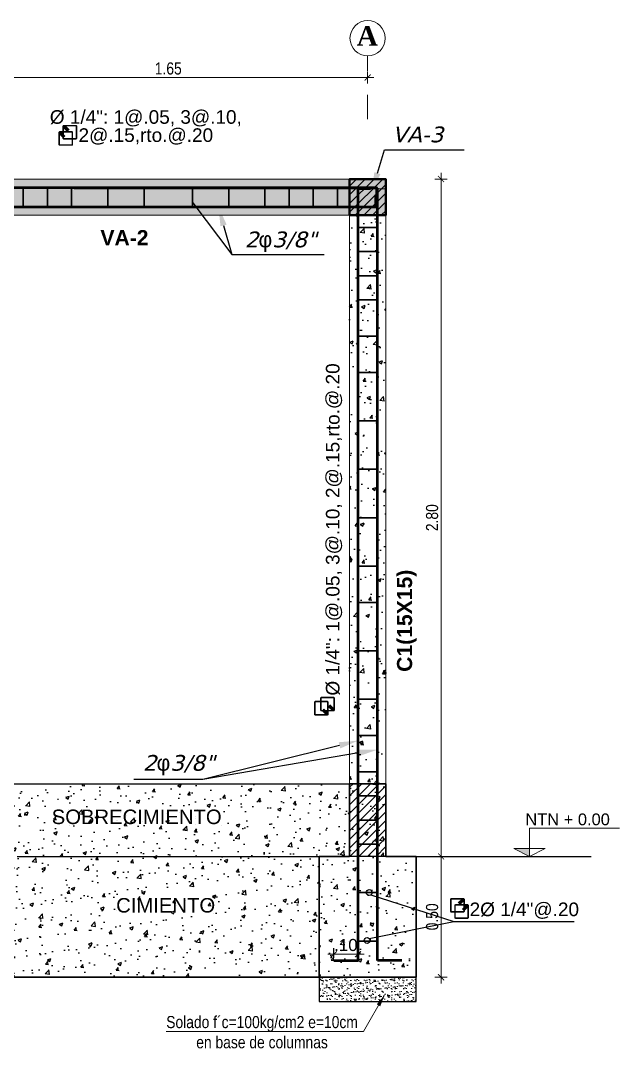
# Model space of a CAD drawing. Header units: metres. Extents: x 912 to 1393, y 476 to 584.
# Drawn here: x 1272.394 to 1274.871, y 494.8 to 499.049 of the extents above; entities that cross this region are included whole.
import ezdxf
from ezdxf import colors
from ezdxf.entities.mleader import LeaderData, LeaderLine
from ezdxf.math import Vec2, Vec3

# ---------------------------------------------------------------- set-up
doc = ezdxf.new("R2010")
doc.units = ezdxf.units.M
for name, pattern in [('ACAD_ISO04W100', [30, 24, -3, 0, -3]), ('DASHDOTX2', [2, 1, -0.5, 0, -0.5]), ('DASHEDX2', [38.1, 25.4, -12.7]), ('HIDDEN2', [0.1875, 0.125, -0.0625])]:
    doc.linetypes.add(name, pattern=pattern)
for name, color, linetype, lineweight in [('-Achurado', 251, 'Continuous', 5), ('A_Columnas', 7, 'Continuous', 40), ('Cotas', 7, 'Continuous', 20), ('Especificaciones', 7, 'Continuous', 20), ('FIC-2ES_ACERO_', 160, 'Continuous', 30), ('FIC-2ES_COLUMNA', 152, 'Continuous', 30), ('FIC-2ES_CONCRETO 210', 251, 'Continuous', 30), ('Flechas', 122, 'Continuous', 20), ('Muro Alto', 5, 'Continuous', 40), ('P 0.05', 7, 'Continuous', 13), ('pisos', 8, 'Continuous', 13), ('PL-020', 7, 'Continuous', 20), ('PL-03', 7, 'Continuous', 30), ('TEXTO', 7, 'Continuous', 20), ('Textos', 7, 'Continuous', 30)]:
    doc.layers.add(name, color=color, linetype=linetype, lineweight=lineweight)
doc.layers.add('A_50_CotasExter', color=253, linetype='Continuous')
doc.styles.add('-Arial Narrow', font='ARIALN.TTF')
doc.styles.add('ARIAL', font='arial.ttf')
doc.styles.add('ILICH', font='timesbd.ttf')
doc.styles.add('R80_50', font='verdanai.ttf', dxfattribs={"height": 0.065})
doc.styles.add('ROMANS', font='ARIALN.TTF')
doc.styles.add('style1', font='arial.ttf')
doc.styles.add('sw 721', font='swissel.ttf')
doc.dimstyles.new('corte 25', dxfattribs={"dimtxt": 0.05, "dimasz": 0.025, "dimexe": 0.025, "dimexo": 0.0125, "dimgap": 0.0125, "dimtad": 1, "dimzin": 4, "dimdsep": 46, "dimtxsty": 'ARIAL', "dimblk": 'ARCHTICK', "dimcen": 0.025, "dimdle": 0.025, "dimclrd": 256, "dimclre": 256, "dimclrt": 7, "dimadec": 0, "dimazin": 0, "dimtfac": 1, "dimtix": 1, "dimtmove": 0, "dimatfit": 3, "dimfxl": 0.1, "dimlwd": -1, "dimarcsym": 0})
doc.dimstyles.new('Esc 1_20n', dxfattribs={"dimscale": 0.02, "dimtxt": 2, "dimasz": 1, "dimexe": 1, "dimexo": 1, "dimgap": 0.45, "dimtad": 1, "dimtoh": 1, "dimzin": 3, "dimdsep": 46, "dimtxsty": '-Arial Narrow', "dimblk": 'ARCHTICK', "dimcen": 1, "dimdle": 1, "dimclrd": 252, "dimclre": 252, "dimclrt": 252, "dimadec": 0, "dimazin": 0, "dimtfac": 1, "dimtix": 1, "dimtmove": 1, "dimatfit": 2, "dimldrblk": 'ARCHTICK', "dimfxl": 1, "dimfxlon": 1, "dimtolj": 2, "dimlwd": 5, "dimlwe": 5, "dimarcsym": 0})
pattern_1 = [(50, (25.07489, -3.57818), (0.145747735, -0.012751268), [0.01524, -0.16764]), (355, (25.07489, -3.57818), (-0.028194737, 0.152845476), [0.012192, -0.134112467]), (100.451445, (25.08704, -3.57925), (0.117552998, 0.140094202), [0.012952007, -0.142472196]), (46.1842, (25.07489, -3.53754), (0.216863233, -0.033633862), [0.02286, -0.25146]), (96.635558, (25.09296, -3.54035), (0.189923307, 0.1979409), [0.01942802, -0.213708487]), (351.184151, (25.0749, -3.53754), (0.189923307, 0.1979409), [0.018287974, -0.201167786]), (21, (25.09521, -3.5477), (0.121291513, -0.081812159), [0.01524, -0.16764]), (326, (25.09521, -3.5477), (0.049441623, 0.147350373), [0.012192, -0.134112]), (71.451445, (25.10532, -3.55452), (0.170733135, 0.065538215), [0.012952007, -0.14247195]), (37.5, (25.07489, -3.578183), (0.0024708826, 0.067644031), [0, -0.1324864, 0, -0.136144, 0, -0.13462]), (7.5, (25.07489, -3.57818), (0.05345573, 0.08014446), [0, -0.0776224, 0, -0.1294384, 0, -0.051308]), (327.5, (25.029576, -3.578183), (0.1084724761, -0.0045829952), [0, -0.0508, 0, -0.158496, 0, -0.210312]), (317.5, (25.00926, -3.57818), (0.118503345, 0.020341193), [0, -0.06604, 0, -0.1052576, 0, -0.149352])]

# ---------------------------------------------------------------- blocks, each defined once
blk = doc.blocks.new('ESTRIBOS')
at = {"layer": 'Especificaciones', "linetype": 'ACAD_ISO04W100'}
for p, q in [((1246.7519, 500.8379), (1246.7039, 500.8379)), ((1246.6824, 500.7601), (1246.6824, 500.808)), ((1246.6837, 500.8048), (1246.6994, 500.7891)), ((1246.6849, 500.7601), (1246.6849, 500.8037)), ((1246.6855, 500.8065), (1246.6994, 500.7926)), ((1246.6994, 500.8125), (1246.6869, 500.8125)), ((1246.6994, 500.8101), (1246.6869, 500.8101)), ((1246.6884, 500.8095), (1246.6994, 500.7984)), ((1246.6913, 500.8101), (1246.6994, 500.8019)), ((1246.6994, 500.7855), (1246.6994, 500.8334)), ((1246.7007, 500.8302), (1246.7181, 500.8128)), ((1246.7019, 500.7855), (1246.7019, 500.829)), ((1246.7349, 500.8125), (1246.7019, 500.8125)), ((1246.7349, 500.8101), (1246.7019, 500.8101)), ((1246.7019, 500.7994), (1246.7075, 500.7938)), ((1246.7019, 500.796), (1246.7058, 500.7921)), ((1246.7025, 500.8319), (1246.7199, 500.8145)), ((1246.7519, 500.8354), (1246.7039, 500.8354)), ((1246.7054, 500.8348), (1246.7228, 500.8174)), ((1246.7075, 500.7938), (1246.7058, 500.7921)), ((1246.7083, 500.8354), (1246.7245, 500.8192)), ((1246.7199, 500.8145), (1246.7181, 500.8128)), ((1246.7369, 500.808), (1246.7369, 500.7601)), ((1246.7394, 500.8083), (1246.7394, 500.7601)), ((1246.7539, 500.8334), (1246.7539, 500.7855)), ((1246.7564, 500.8337), (1246.7564, 500.7855)), ((1246.6869, 500.7581), (1246.7349, 500.7581)), ((1246.6869, 500.7556), (1246.7349, 500.7556)), ((1246.7019, 500.7901), (1246.7029, 500.7891)), ((1246.7029, 500.7891), (1246.7019, 500.7882)), ((1246.7039, 500.7834), (1246.7369, 500.7834)), ((1246.7039, 500.7809), (1246.7369, 500.7809)), ((1246.7394, 500.7834), (1246.7519, 500.7834)), ((1246.7394, 500.7809), (1246.7519, 500.7809))]:
    blk.add_line(p, q, dxfattribs=at)
for centre, radius, start, end in [((1246.7039, 500.8334), 0.00452, 90, 225), ((1246.7519, 500.8334), 0.00452, 0, 90), ((1246.6869, 500.808), 0.00452, 90, 225), ((1246.6869, 500.808), 0.00206, 45.0001, 225), ((1246.7039, 500.8334), 0.00206, 45.0001, 225), ((1246.7349, 500.808), 0.00452, 0, 90), ((1246.7349, 500.808), 0.00206, 0, 90), ((1246.7519, 500.8334), 0.00206, 0, 90), ((1246.6869, 500.7601), 0.00452, 180, 270), ((1246.6869, 500.7601), 0.00206, 180, 270), ((1246.7039, 500.7855), 0.00452, 180, 270), ((1246.7039, 500.7855), 0.00206, 180, 270), ((1246.7349, 500.7601), 0.00206, 270, 0), ((1246.7349, 500.7601), 0.00452, 270, 0), ((1246.7519, 500.7855), 0.00452, 270, 0), ((1246.7519, 500.7855), 0.00206, 270, 0)]:
    blk.add_arc(centre, radius, start, end, dxfattribs=at)
blk = doc.blocks.new('_ArchTick')
at = {"layer": 'pisos', "color": 0, "const_width": 0.15}
blk.add_lwpolyline([(-0.5, -0.5), (0.5, 0.5)], dxfattribs=at)
blk = doc.blocks.new('*D99')
at = {"layer": 'Cotas', "ltscale": 0.1, "transparency": 16777216}
blk.add_line((1273.6647, 495.1894), (1273.8147, 495.1894), dxfattribs=at)
at = {"layer": 'Cotas', "lineweight": -2, "ltscale": 0.1, "transparency": 16777216}
for p, q in [((1273.6897, 495.1766), (1273.6897, 495.2144)), ((1273.7897, 495.1766), (1273.7897, 495.2144))]:
    blk.add_line(p, q, dxfattribs=at)
at = {"layer": 'DEFPOINTS', "color": 0, "lineweight": 20, "ltscale": 0.1, "transparency": 16777216}
for p in [(1273.7897, 495.1894), (1273.6897, 495.1641), (1273.7897, 495.1641)]:
    blk.add_point(p, dxfattribs=at)
at = {"layer": 'Cotas', "ltscale": 0.1, "transparency": 16777216, "xscale": 0.025, "yscale": 0.025, "zscale": 0.025, "rotation": 180}
blk.add_blockref('_ArchTick', (1273.6897, 495.1894), dxfattribs=at)
at = {"layer": 'Cotas', "ltscale": 0.1, "transparency": 16777216, "xscale": 0.025, "yscale": 0.025, "zscale": 0.025}
blk.add_blockref('_ArchTick', (1273.7897, 495.1894), dxfattribs=at)
at = {"layer": 'Cotas', "color": 7, "lineweight": 13, "ltscale": 0.1, "transparency": 16777216, "insert": (1273.7397, 495.2274), "char_height": 0.05, "attachment_point": 5, "style": 'ARIAL'}
blk.add_mtext('.10', dxfattribs=at)
blk = doc.blocks.new('*D292')
at = {"layer": 'A_50_CotasExter', "color": 252, "lineweight": 5, "transparency": 16777216}
for p, q in [((1274.1332, 495.5691), (1274.1332, 498.4191)), ((1274.1082, 498.3941), (1274.1582, 498.3941)), ((1274.1082, 495.5941), (1274.1582, 495.5941))]:
    blk.add_line(p, q, dxfattribs=at)
at = {"layer": 'DEFPOINTS', "color": 0, "lineweight": 20, "transparency": 16777216}
for p in [(1273.9047, 498.3941), (1274.1332, 498.3941), (1273.9047, 495.5941)]:
    blk.add_point(p, dxfattribs=at)
at = {"layer": 'A_50_CotasExter', "color": 252, "lineweight": 5, "transparency": 16777216, "xscale": 0.025, "yscale": 0.025, "zscale": 0.025}
for p, rotation in [((1274.1332, 498.3941), 90), ((1274.1332, 495.5941), 270)]:
    blk.add_blockref('_ArchTick', p, dxfattribs=dict(at, rotation=rotation))
at = {"layer": 'A_50_CotasExter', "color": 252, "transparency": 16777216, "insert": (1274.0964, 496.9941), "char_height": 0.05, "attachment_point": 5, "rotation": 90, "style": '-Arial Narrow'}
blk.add_mtext('\\A2;2.80', dxfattribs=at)
blk = doc.blocks.new('*D293')
at = {"layer": 'A_50_CotasExter', "color": 252, "lineweight": 5, "transparency": 16777216}
for p, q in [((1274.1332, 495.0691), (1274.1332, 495.6191)), ((1274.1082, 495.5941), (1274.1582, 495.5941)), ((1274.1082, 495.0941), (1274.1582, 495.0941))]:
    blk.add_line(p, q, dxfattribs=at)
at = {"layer": 'DEFPOINTS', "color": 0, "lineweight": 20, "transparency": 16777216}
for p in [(1274.0297, 495.5941), (1274.1332, 495.5941), (1274.0297, 495.0941)]:
    blk.add_point(p, dxfattribs=at)
at = {"layer": 'A_50_CotasExter', "color": 252, "lineweight": 5, "transparency": 16777216, "xscale": 0.025, "yscale": 0.025, "zscale": 0.025}
for p, rotation in [((1274.1332, 495.5941), 90), ((1274.1332, 495.0941), 270)]:
    blk.add_blockref('_ArchTick', p, dxfattribs=dict(at, rotation=rotation))
at = {"layer": 'A_50_CotasExter', "color": 252, "transparency": 16777216, "insert": (1274.0964, 495.3441), "char_height": 0.05, "attachment_point": 5, "rotation": 90, "style": '-Arial Narrow'}
blk.add_mtext('\\A2;0.50', dxfattribs=at)
blk = doc.blocks.new('*D291')
at = {"layer": 'A_50_CotasExter', "color": 252, "lineweight": 5, "transparency": 16777216}
for p, q in [((1272.1797, 498.789), (1272.1797, 498.839)), ((1273.8297, 498.789), (1273.8297, 498.839)), ((1272.1547, 498.814), (1273.8547, 498.814))]:
    blk.add_line(p, q, dxfattribs=at)
at = {"layer": 'DEFPOINTS', "color": 0, "lineweight": 20, "transparency": 16777216}
for p in [(1273.8297, 498.814), (1272.1797, 498.6415), (1273.8297, 498.6415)]:
    blk.add_point(p, dxfattribs=at)
at = {"layer": 'A_50_CotasExter', "color": 252, "lineweight": 5, "transparency": 16777216, "xscale": 0.025, "yscale": 0.025, "zscale": 0.025, "rotation": 180}
blk.add_blockref('_ArchTick', (1272.1797, 498.814), dxfattribs=at)
at = {"layer": 'A_50_CotasExter', "color": 252, "lineweight": 5, "transparency": 16777216, "xscale": 0.025, "yscale": 0.025, "zscale": 0.025}
blk.add_blockref('_ArchTick', (1273.8297, 498.814), dxfattribs=at)
at = {"layer": 'A_50_CotasExter', "color": 252, "transparency": 16777216, "insert": (1273.0047, 498.8508), "char_height": 0.05, "attachment_point": 5, "style": '-Arial Narrow'}
blk.add_mtext('\\A2;1.65', dxfattribs=at)
blk = doc.blocks.new('NPT-c2')
at = {"color": 0, "lineweight": 5}
for p, q in [((0, 0.361), (-1.15, 0.361)), ((0, 0), (0, 0.361)), ((-0.253, 0), (0.253, 0)), ((-0.2, 0.1), (0.2, 0.1)), ((0, 0), (-0.2, 0.1)), ((0, 0), (0.2, 0.1))]:
    blk.add_line(p, q, dxfattribs=at)
blk.add_solid([(0.2, 0.1), (0, 0.1), (0, 0)], dxfattribs=at)
at = {"style": 'ARIAL'}
blk.add_attdef('NPT%%P0.00', (-1.089, 0.48), '', height=0.15, dxfattribs=at)

msp = doc.modelspace()

# ---------------------------------------------------------------- hatches: boundary and pattern name
at = {"layer": '-Achurado', "lineweight": 5}
h = msp.add_hatch(dxfattribs=at)
h.set_pattern_fill('AR-SAND', color=256, scale=0.0005)
h.set_pattern_definition([(37.5, (74.220445, 0), (-0.00080001565, 0.02447066187), [0, -0.019304, 0, -0.02159, 0, -0.0206375]), (7.5, (74.220445, 0), (0.02247616416, 0.035841255), [0, -0.010414, 0, -0.017399, 0, -0.0066675]), (327.5, (74.204824, 0), (0.0395496185, 7.185923e-05), [0, -0.00635, 0, -0.02286, 0, -0.029845]), (317.5, (74.204824, 0), (0.0381778226, 0.0111464662), [0, -0.003175, 0, -0.014986, 0, -0.017145])])
h.paths.add_polyline_path([(1274.0297, 495.0941), (1273.6297, 495.0941), (1273.6297, 494.9941), (1274.0297, 494.9941)])
at = {"true_color": 0x636466}
h = msp.add_hatch(dxfattribs=at)
h.set_pattern_fill('AR-CONC', color=251, scale=0.0008)
h.set_pattern_definition([(50, (24.07489, -3.12818), (0.145747735, -0.012751268), [0.01524, -0.16764]), (355, (24.07489, -3.12818), (-0.028194737, 0.152845476), [0.012192, -0.134112467]), (100.451445, (24.08704, -3.12925), (0.117552998, 0.140094202), [0.012952007, -0.142472196]), (46.1842, (24.07489, -3.08754), (0.216863233, -0.033633862), [0.02286, -0.25146]), (96.635558, (24.09296, -3.09035), (0.189923307, 0.1979409), [0.01942802, -0.213708487]), (351.184151, (24.0749, -3.08754), (0.189923307, 0.1979409), [0.018287974, -0.201167786]), (21, (24.09521, -3.0977), (0.121291513, -0.081812159), [0.01524, -0.16764]), (326, (24.09521, -3.0977), (0.049441623, 0.147350373), [0.012192, -0.134112]), (71.451445, (24.10532, -3.10452), (0.170733135, 0.065538215), [0.012952007, -0.14247195]), (37.5, (24.07489, -3.128183), (0.0024708826, 0.067644031), [0, -0.1324864, 0, -0.136144, 0, -0.13462]), (7.5, (24.07489, -3.12818), (0.05345573, 0.08014446), [0, -0.0776224, 0, -0.1294384, 0, -0.051308]), (327.5, (24.029576, -3.128183), (0.1084724761, -0.0045829952), [0, -0.0508, 0, -0.158496, 0, -0.210312]), (317.5, (24.00926, -3.12818), (0.118503345, 0.020341193), [0, -0.06604, 0, -0.1052576, 0, -0.149352])])
h.paths.add_polyline_path([(1270.4547, 498.3941), (1273.9047, 498.3941), (1273.9047, 498.2441), (1270.4547, 498.2441)])
h = msp.add_hatch(dxfattribs=at)
h.set_pattern_fill('AR-CONC', color=251, scale=0.0008)
h.set_pattern_definition(pattern_1)
h.paths.add_polyline_path([(1273.7547, 498.2441), (1273.9047, 498.2441), (1273.9047, 495.5941), (1273.7547, 495.5941)])
h = msp.add_hatch(dxfattribs=at)
h.set_pattern_fill('AR-CONC', color=251, scale=0.0008)
h.paths.add_polyline_path([(1271.6274, 495.7638), (1271.8958, 495.7638), (1271.9252, 495.8069), (1271.8468, 495.7834)], flags=16)
h.paths.add_polyline_path([(1273.7547, 495.6941), (1273.7547, 495.8941), (1272.9559, 495.8941), (1271.4047, 495.8941), (1270.6047, 495.8941), (1270.6047, 495.6941), (1270.6047, 495.5941), (1270.7297, 495.5941), (1272.6297, 495.5941), (1273.7547, 495.5941)])
h = msp.add_hatch(dxfattribs=at)
h.set_pattern_fill('AR-CONC', color=251, scale=0.0008)
h.set_pattern_definition(pattern_1)
h.paths.add_polyline_path([(1274.0297, 495.5941), (1273.9047, 495.5941), (1273.9047, 495.8941), (1273.7547, 495.8941), (1273.7551, 495.5941), (1273.6297, 495.5941), (1273.6297, 495.0941), (1274.0297, 495.0941)])
h = msp.add_hatch(dxfattribs=at)
h.set_pattern_fill('AR-CONC', color=251, scale=0.0008)
h.paths.add_polyline_path([(1273.6297, 495.5941), (1270.7297, 495.5941), (1270.7297, 495.0941), (1273.6297, 495.0941)])
h.paths.add_polyline_path([(1271.7603, 495.3797), (1271.8132, 495.3554), (1271.8009, 495.4218), (1271.7787, 495.4529)], flags=16)
at = {"layer": 'Muro Alto', "lineweight": 20, "true_color": 0x636466}
h = msp.add_hatch(dxfattribs=at)
h.set_pattern_fill('LINE', color=251, scale=0.008, angle=45)
h.set_pattern_definition([(45, (16.519383, -3.128183), (-0.01796051224, 0.01796051224), [])])
h.paths.add_polyline_path([(1273.7547, 498.2441), (1273.9047, 498.2441), (1273.9047, 498.3941), (1273.7547, 498.3941)])
h = msp.add_hatch(dxfattribs=at)
h.set_pattern_fill('LINE', color=251, scale=0.008, angle=45)
h.set_pattern_definition([(45, (26.169777, -3.578183), (-0.01796051224, 0.01796051224), [])])
h.paths.add_polyline_path([(1273.7547, 495.8941), (1273.9047, 495.8941), (1273.9047, 495.5941), (1273.7547, 495.5941)])

# ---------------------------------------------------------------- linework, layer by layer
for p, q in [((1273.6297, 495.0941), (1273.6297, 494.9941)), ((1274.0297, 494.9941), (1274.0297, 495.0941)), ((1273.6297, 494.9941), (1274.0297, 494.9941))]:
    msp.add_line(p, q)
for points in [[(1270.6047, 495.8941), (1273.7547, 495.8941)], [(1272.3797, 495.5941), (1273.6297, 495.5941)], [(1274.0297, 495.5941), (1274.7545, 495.5941)], [(1273.8433, 495.4345), (1274.1866, 495.3247)], [(1273.8359, 495.2548), (1274.1866, 495.3247)], [(1274.1866, 495.3247), (1274.6839, 495.3247)]]:
    msp.add_lwpolyline(points)
msp.add_lwpolyline([(1273.7547, 495.8941), (1273.9047, 495.8941), (1273.9047, 495.5941), (1273.7547, 495.5941)], close=True)
for centre in [(1273.8362, 495.4444), (1273.8275, 495.2461)]:
    msp.add_circle(centre, 0.0121)
at = {"layer": 'FIC-2ES_ACERO_', "lineweight": 50}
for p, q in [((1268.8477, 498.3591), (1273.8661, 498.3591)), ((1273.7909, 495.1641), (1273.7909, 498.3543)), ((1273.7909, 498.3543), (1273.8409, 498.3543)), ((1273.8709, 498.3557), (1273.8209, 498.3557)), ((1273.8632, 498.2791), (1273.8632, 498.3291)), ((1273.8661, 498.3591), (1273.8661, 498.3091)), ((1273.8709, 495.1641), (1273.8709, 498.3557)), ((1268.8523, 498.2791), (1273.8632, 498.2791)), ((1273.6897, 495.1641), (1273.7909, 495.1641)), ((1273.9709, 495.1641), (1273.8709, 495.1641))]:
    msp.add_line(p, q, dxfattribs=at)
at = {"layer": 'FIC-2ES_ACERO_', "lineweight": 40}
msp.add_lwpolyline([(1273.7547, 498.2441), (1273.9047, 498.2441), (1273.9047, 498.3941), (1273.7547, 498.3941)], close=True, dxfattribs=at)
at = {"layer": 'FIC-2ES_ACERO_', "color": 5, "lineweight": 30}
for points in [[(1272.4047, 498.2791), (1272.4047, 498.3591)], [(1272.5047, 498.2791), (1272.5047, 498.3591)], [(1272.6047, 498.2791), (1272.6047, 498.3591)], [(1272.7547, 498.2791), (1272.7547, 498.3591)], [(1272.9047, 498.2791), (1272.9047, 498.3591)], [(1273.1047, 498.2791), (1273.1047, 498.3591)], [(1273.2547, 498.2791), (1273.2547, 498.3591)], [(1273.4047, 498.2791), (1273.4047, 498.3591)], [(1273.5047, 498.2791), (1273.5047, 498.3591)], [(1273.6047, 498.2791), (1273.6047, 498.3591)], [(1273.7047, 498.2791), (1273.7047, 498.3591)], [(1273.8709, 498.1941), (1273.7909, 498.1941)], [(1273.8709, 498.0941), (1273.7909, 498.0941)], [(1273.8709, 497.9941), (1273.7909, 497.9941)], [(1273.8709, 497.8941), (1273.7909, 497.8941)], [(1273.8709, 497.7441), (1273.7909, 497.7441)], [(1273.8709, 497.5941), (1273.7909, 497.5941)], [(1273.8709, 497.3941), (1273.7909, 497.3941)], [(1273.8709, 497.1941), (1273.7909, 497.1941)], [(1273.8709, 496.9941), (1273.7909, 496.9941)], [(1273.8709, 496.7941), (1273.7909, 496.7941)], [(1273.7909, 496.6441), (1273.8709, 496.6441)], [(1273.7909, 496.4441), (1273.8709, 496.4441)], [(1273.7909, 496.2441), (1273.8709, 496.2441)], [(1273.7909, 496.0941), (1273.8709, 496.0941)], [(1273.7909, 495.9441), (1273.8709, 495.9441)], [(1273.7909, 495.8441), (1273.8709, 495.8441)], [(1273.7909, 495.7441), (1273.8709, 495.7441)], [(1273.7909, 495.6441), (1273.8709, 495.6441)], [(1273.8709, 495.4441), (1273.7909, 495.4441)], [(1273.8709, 495.2441), (1273.7909, 495.2441)]]:
    msp.add_lwpolyline(points, dxfattribs=at)
at = {"layer": 'FIC-2ES_COLUMNA', "ltscale": 0.025}
for points in [[(1273.6297, 495.0941), (1274.0297, 495.0941), (1274.0297, 495.5941), (1273.9047, 495.5941), (1273.9047, 495.8941), (1273.7547, 495.8941), (1273.7547, 495.5941), (1273.6297, 495.5941), (1273.6297, 495.0941)], [(1270.7297, 495.0941), (1273.6297, 495.0941)]]:
    msp.add_lwpolyline(points, dxfattribs=at)
at = {"layer": 'FIC-2ES_CONCRETO 210', "lineweight": 15}
for p, q in [((1268.9559, 498.3941), (1273.7547, 498.3941)), ((1268.9547, 498.2441), (1273.7547, 498.2441)), ((1273.7547, 495.6941), (1273.7547, 498.2441)), ((1273.9047, 495.6941), (1273.9047, 498.2441)), ((1273.9047, 495.6941), (1273.9047, 497.8441))]:
    msp.add_line(p, q, dxfattribs=at)
at = {"layer": 'FIC-2ES_CONCRETO 210', "linetype": 'DASHEDX2', "lineweight": 15, "ltscale": 0.1}
msp.add_line((1268.8059, 498.3541), (1273.9047, 498.3541), dxfattribs=at)
at = {"layer": 'P 0.05', "linetype": 'DASHDOTX2', "ltscale": 0.005}
msp.add_line((1273.8297, 498.6415), (1273.8297, 498.903), dxfattribs=at)
at = {"layer": 'PL-020', "linetype": 'Continuous', "ltscale": 1.6}
msp.add_circle((1273.8297, 498.9761), 0.0731, dxfattribs=at)

# ---------------------------------------------------------------- block references
at = {"linetype": 'HIDDEN2'}
ref = msp.add_blockref('NPT-c2', (1274.4997, 495.5941), dxfattribs=dict(at, xscale=-0.323333650981178, yscale=0.323333650981178, zscale=0.323333650981178))
ref.add_attrib('NPT%%P0.00', 'NTN + 0.00', (1274.4821, 495.7227), dxfattribs={"color": 0, "height": 0.04869, "style": 'sw 721'})
at = {"layer": 'Muro Alto', "color": 4, "lineweight": 20}
msp.add_blockref('ESTRIBOS', (25.8697, -2.2221), dxfattribs=at)
at = {"layer": 'Muro Alto', "color": 4, "lineweight": 20, "xscale": -1, "rotation": 270}
msp.add_blockref('ESTRIBOS', (772.854, -750.5043), dxfattribs=at)
at = {"layer": 'Muro Alto', "color": 4, "lineweight": 20, "xscale": -1}
msp.add_blockref('ESTRIBOS', (2520.9292, -5.4178), dxfattribs=at)

# ---------------------------------------------------------------- texts
at = {"layer": 'A_Columnas', "lineweight": 9, "attachment_point": 5, "style": 'style1'}
for s, insert, char_height, width in [('\\pxsm0.8;Ø 1/4": 1@.05, 3@.10, 2@.15,rto.@.20', (1272.9119, 498.6074), 0.05625, 0.881569), ('{\\fArial|b1|i0|c0|p34;VA-2}', (1272.8235, 498.1515), 0.0625, 0.8), ('2Ø 1/4"@.20', (1274.4778, 495.3694), 0.05625, 0.62)]:
    msp.add_mtext(s, dxfattribs=dict(at, insert=insert, char_height=char_height, width=width))
at = {"layer": 'A_Columnas', "lineweight": 9, "attachment_point": 5, "rotation": 90, "style": 'style1'}
for s, insert, char_height, width in [('\\pxsm0.8;Ø 1/4": 1@.05, 3@.10, 2@.15,rto.@.20', (1273.6906, 496.9454), 0.05625, 2.104752), ('{\\fArial|b1|i0|c0|p34;C1(15X15)}', (1273.9917, 496.568), 0.0625, 0.8)]:
    msp.add_mtext(s, dxfattribs=dict(at, insert=insert, char_height=char_height, width=width))
at = {"layer": 'Especificaciones', "linetype": 'ACAD_ISO04W100', "char_height": 0.065, "width": 0.387333, "attachment_point": 1, "style": 'R80_50'}
for s, insert in [('VA-3', (1273.9316, 498.6108)), ('2{\\fSymbol|b0|i0|c2|p18;f}3/8"', (1273.3216, 498.1768)), ('2{\\fSymbol|b0|i0|c2|p18;f}3/8"', (1272.8998, 496.0132))]:
    msp.add_mtext(s, dxfattribs=dict(at, insert=insert))
at = {"layer": 'PL-03', "insert": (1273.3927, 494.9341), "char_height": 0.05, "width": 0.815284, "attachment_point": 2, "style": 'ROMANS'}
msp.add_mtext('Solado f´c=100kg/cm2 e=10cm en base de columnas', dxfattribs=at)
at = {"layer": 'TEXTO', "char_height": 0.06, "width": 1.32753, "attachment_point": 3}
for s, insert in [('{\\fArial|b0|i0|c0|p34;SOBRECIMIENTO}', (1273.2255, 495.7875)), ('\\pxqc;{\\fArial|b0|i0|c0|p34;CIMIENTO}', (1273.6577, 495.4218))]:
    msp.add_mtext(s, dxfattribs=dict(at, insert=insert))
at = {"layer": 'Textos', "ltscale": 1.6, "style": 'ILICH'}
msp.add_text('A', height=0.08, dxfattribs=at).set_placement((1273.7846, 498.9454, 478.457))

# ---------------------------------------------------------------- dimensions: what is measured, and where the dimension line sits
at = {"layer": 'A_50_CotasExter'}
for p1, p2, distance, picture, middle in [((1272.1797, 498.6415), (1273.8297, 498.6415), 0.1726, '*D291', (1273.0047, 498.8508)), ((1274.0297, 495.0941), (1274.0297, 495.5941), -0.1035, '*D293', (1274.0964, 495.3441))]:
    dim = msp.add_aligned_dim(p1=p1, p2=p2, distance=distance, dimstyle='Esc 1_20n', override={"dimscale": 0.025}, dxfattribs=at)
    dim.commit()
    dim.dimension.update_dxf_attribs({"geometry": picture, "text_midpoint": middle})
dim = msp.add_linear_dim(base=(1274.1332, 498.3941), p1=(1273.9047, 495.5941), p2=(1273.9047, 498.3941), angle=90, dimstyle='Esc 1_20n', override={"dimscale": 0.025}, dxfattribs=at)
dim.commit()
dim.dimension.update_dxf_attribs({"geometry": '*D292', "text_midpoint": (1274.0964, 496.9941)})
at = {"layer": 'Cotas', "lineweight": 13, "ltscale": 0.1}
dim = msp.add_linear_dim(base=(1273.7897, 495.1894), p1=(1273.6897, 495.1641), p2=(1273.7897, 495.1641), angle=360, dimstyle='corte 25', dxfattribs=at)
dim.commit()
dim.dimension.update_dxf_attribs({"geometry": '*D99', "text_midpoint": (1273.7397, 495.1894), "dimtype": 161})

# ---------------------------------------------------------------- leaders
msp.add_leader([(1273.8998, 495.0216), (1273.8118, 494.8704), (1272.9965, 494.8704)], dimstyle='corte 25', override={"dimasz": 0.05, "dimgap": 0.0125, "dimtad": 0}, dxfattribs=at)
at = {"layer": 'Flechas', "color": 7}
ml = msp.add_multileader_mtext('Standard', dxfattribs=at)
ml.set_content('', color=7)
ml.set_leader_properties()
ml.build(insert=Vec2(0, 0))
ml.multileader.update_dxf_attribs({"dogleg_length": 0.6, "arrow_head_size": 0.08})
ctx = ml.context
ctx.base_point, ctx.char_height, ctx.arrow_head_size, ctx.landing_gap_size, ctx.plane_origin = Vec3(1274.2292, 498.5154), 0, 0.08, 0, Vec3(1274.1357, 498.7394)
notes = []
notes.append((ctx, [(0, (1, 1, 0), (1273.8987, 498.5154), (1, 0), 0.3305, [(0, [(1273.8469, 498.3418)], 0, [])])]))
ctx.mtext.insert, ctx.mtext.rotation, ctx.mtext.flow_direction, ctx.mtext.extrusion = Vec3(1274.2292, 498.5154), 3.141593, 5, Vec3(0, 0, -1)
ml = msp.add_multileader_mtext('Standard', dxfattribs=at)
ml.set_content('', color=7)
ml.set_leader_properties()
ml.build(insert=Vec2(0, 0))
ml.multileader.update_dxf_attribs({"dogleg_length": 0.6, "arrow_head_size": 0.08})
ctx = ml.context
ctx.base_point, ctx.char_height, ctx.arrow_head_size, ctx.landing_gap_size, ctx.plane_origin = Vec3(1273.6504, 498.0815), 0, 0.08, 0, Vec3(1273.3694, 498.3055)
notes.append((ctx, [(0, (1, 1, 0), (1273.2671, 498.0815), (1, 0), 0.3833, [(0, [(1273.0584, 498.3591)], 0, [])])]))
ctx.mtext.insert, ctx.mtext.rotation, ctx.mtext.flow_direction, ctx.mtext.extrusion = Vec3(1273.6504, 498.0815), 3.141593, 5, Vec3(0, 0, -1)
ml = msp.add_multileader_mtext('Standard', dxfattribs=at)
ml.set_content('', color=7)
ml.set_leader_properties()
ml.build(insert=Vec2(0, 0))
ml.multileader.update_dxf_attribs({"dogleg_length": 0.6, "arrow_head_size": 0.08})
ctx = ml.context
ctx.base_point, ctx.char_height, ctx.arrow_head_size, ctx.landing_gap_size, ctx.plane_origin = Vec3(1273.6504, 498.0815), 0, 0.08, 0, Vec3(1273.489, 498.3055)
notes.append((ctx, [(0, (1, 1, 0), (1273.2671, 498.0815), (1, 0), 0.3833, [(0, [(1273.2122, 498.2791)], 0, [])])]))
ctx.mtext.insert, ctx.mtext.rotation, ctx.mtext.flow_direction, ctx.mtext.extrusion = Vec3(1273.6504, 498.0815), 3.141593, 5, Vec3(0, 0, -1)
ml = msp.add_multileader_mtext('Standard', dxfattribs=at)
ml.set_content('', color=7)
ml.set_leader_properties()
ml.build(insert=Vec2(0, 0))
ml.multileader.update_dxf_attribs({"dogleg_length": 0.6, "arrow_head_size": 0.08})
ctx = ml.context
ctx.base_point, ctx.char_height, ctx.arrow_head_size, ctx.landing_gap_size, ctx.plane_origin = Vec3(1272.8623, 495.9112), 0, 0.08, 0, Vec3(1272.6651, 496.201)
ctx.text_align_type = 2
notes.append((ctx, [(0, (1, 1, 0), (1273.1482, 495.9112), (-1, 0), 0.286, [(0, [(1273.7907, 496.0725)], 0, [])])]))
ctx.mtext.insert, ctx.mtext.rotation, ctx.mtext.alignment, ctx.mtext.flow_direction, ctx.mtext.extrusion = Vec3(1272.8623, 495.9112), 3.141593, 3, 5, Vec3(0, 0, -1)
ml = msp.add_multileader_mtext('Standard', dxfattribs=at)
ml.set_content('', color=7)
ml.set_leader_properties()
ml.build(insert=Vec2(0, 0))
ml.multileader.update_dxf_attribs({"dogleg_length": 0.6, "arrow_head_size": 0.08})
ctx = ml.context
ctx.base_point, ctx.char_height, ctx.arrow_head_size, ctx.landing_gap_size, ctx.plane_origin = Vec3(1272.8623, 495.9112), 0, 0.08, 0, Vec3(1272.7789, 496.1259)
ctx.text_align_type = 2
notes.append((ctx, [(0, (1, 1, 0), (1273.1482, 495.9112), (-1, 0), 0.286, [(0, [(1273.8707, 496.0351)], 0, [])])]))
ctx.mtext.insert, ctx.mtext.rotation, ctx.mtext.alignment, ctx.mtext.flow_direction, ctx.mtext.extrusion = Vec3(1272.8623, 495.9112), 3.141593, 3, 5, Vec3(0, 0, -1)
for ctx, leaders in notes:
    for number, flags, end, landing, length, lines in leaders:
        leader = LeaderData()
        leader.index, (leader.has_last_leader_line, leader.has_dogleg_vector, leader.attachment_direction) = number, flags
        leader.last_leader_point, leader.dogleg_vector, leader.dogleg_length = Vec3(end), Vec3(landing), length
        for number, points, colour, breaks in lines:
            line = LeaderLine()
            line.index, line.vertices, line.color, line.breaks = number, Vec3.list(points), colors.encode_raw_color(colour), breaks
            leader.lines.append(line)
        ctx.leaders.append(leader)

doc.saveas('drawing.dxf')
